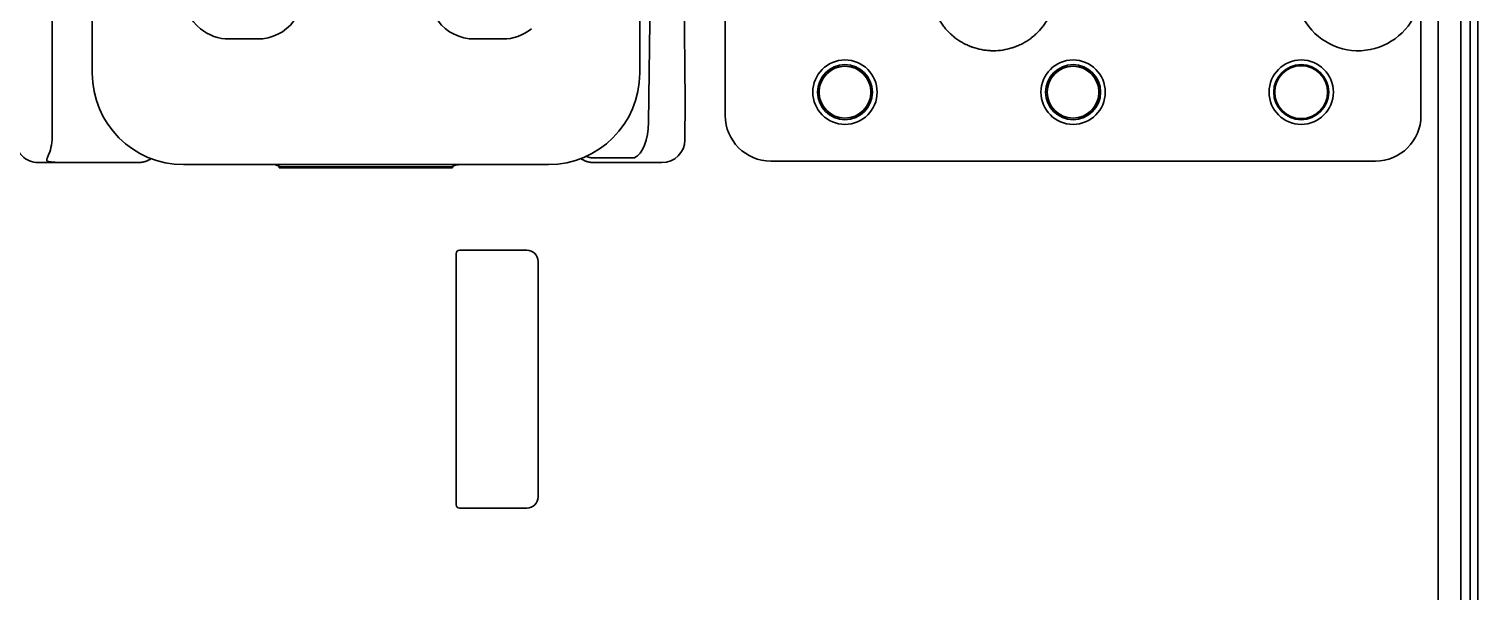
# Model space of a CAD drawing. Extents: x 5987 to 10491, y -672 to 3388.
# Drawn here: x 9107.5 to 9234.6, y 3126.1 to 3175.4 of the extents above; entities that cross this region are included whole.
import ezdxf

# ---------------------------------------------------------------- set-up
doc = ezdxf.new("R2010")
doc.units = 0
doc.header["$LTSCALE"] = 5
doc.layers.add('1', color=7, linetype='CONTINUOUS', true_color=0xffffff)

msp = doc.modelspace()

# ---------------------------------------------------------------- linework, layer by layer
at = {"layer": '1', "color": 7, "linetype": 'Continuous', "lineweight": 35}
for p, q in [((9233.07, 2431.53), (9233.07, 3251.53)), ((9234.57, 2759.23), (9234.57, 3250.73)), ((9233.89, 3247.73), (9233.89, 2760.23)), ((9168.57, 3244.83), (9168.57, 3167.83)), ((9229.57, 3167.83), (9229.57, 3244.83)), ((9231.07, 2544.79), (9231.07, 3205.47)), ((9109.57, 3193.52), (9109.57, 3166.2)), ((9113.07, 3171.53), (9113.07, 3193.53)), ((9161.07, 3193.53), (9161.07, 3171.53)), ((9161.84, 3167.22), (9162.13, 3191.16)), ((9164.8, 3191.1), (9165.07, 3169.05)), ((9125.07, 3174.53), (9127.57, 3174.53)), ((9146.57, 3174.53), (9149.07, 3174.53)), ((9165.03, 3165.65), (9165.07, 3169.06)), ((9165.03, 3165.65), (9165.03, 3165.66)), ((9108.34, 3163.71), (9117.13, 3163.71)), ((9157.01, 3163.71), (9157.26, 3163.71)), ((9157.02, 3164.12), (9160.34, 3164.12)), ((9157.26, 3163.71), (9163.02, 3163.71)), ((9172.57, 3163.83), (9225.57, 3163.83)), ((9153.07, 3163.53), (9121.07, 3163.53)), ((9129.09, 3163.53), (9129.57, 3163.33)), ((9129.47, 3163.23), (9129.47, 3163.37)), ((9144.67, 3163.23), (9129.47, 3163.23)), ((9129.57, 3163.33), (9129.57, 3163.23)), ((9129.57, 3163.33), (9144.57, 3163.33)), ((9144.57, 3163.33), (9144.98, 3163.49)), ((9144.57, 3163.23), (9144.57, 3163.33)), ((9144.67, 3163.37), (9144.67, 3163.23)), ((9145.27, 3156.03), (9151.17, 3156.03)), ((9144.97, 3133.73), (9144.97, 3155.73)), ((9152.17, 3155.03), (9152.17, 3134.43)), ((9151.17, 3133.43), (9145.27, 3133.43))]:
    msp.add_line(p, q, dxfattribs=at)
for centre, radius in [((9179.07, 3169.87), 2.82), ((9199.07, 3169.87), 2.82), ((9219.07, 3169.87), 2.82), ((9179.07, 3169.87), 2.41), ((9179.07, 3169.87), 2.27), ((9199.07, 3169.87), 2.41), ((9199.07, 3169.87), 2.27), ((9219.07, 3169.87), 2.41), ((9219.07, 3169.87), 2.32)]:
    msp.add_circle(centre, radius, dxfattribs=at)
for centre, radius, start, end in [((9224.07, 3179), 5.5, 201.107, 335.38), ((9121.07, 3171.53), 8, 180, 270), ((9153.07, 3171.53), 8, 270, 0), ((9145.27, 3155.73), 0.3, 90, 180), ((9151.17, 3155.03), 1, 0, 90), ((9151.17, 3134.43), 1, 270, 0), ((9145.27, 3133.73), 0.3, 180, 270)]:
    msp.add_arc(centre, radius, start, end, dxfattribs=at)
for centre, major_axis, ratio, start_param, end_param in [((9125.07, 3178.53), (2.83, 2.83), 0.999695, 2.356347, 3.251938), ((9125.07, 3178.53), (2.83, 2.83), 0.999695, 3.251938, 3.926839), ((9146.57, 3178.53), (2.83, 2.83), 0.999695, 3.006925, 3.926839), ((9149.07, 3178.53), (-2.83, 2.83), 0.999695, 2.356347, 3.031247), ((9164.7, 3199.75), (0.37, -30.69), 0.00052, 0.014008, 0.042602), ((9172.57, 3167.83), (2.83, 2.83), 0.999695, 2.356347, 3.926839), ((9225.57, 3167.83), (-2.83, 2.83), 0.999695, 2.356347, 3.926839), ((9108.82, 3166.2), (0, -2.18), 0.343251, 0.645348, 1.570796), ((9160.34, 3167.28), (0, -3.21), 0.466805, 0.198616, 1.553343), ((9108.35, 3165.67), (-1.98, -0.31), 0.977026, 6.122506, 7.694216), ((9163.03, 3165.67), (-1.98, -0.31), 0.977026, 1.411031, 2.980914), ((9117.13, 3165.71), (-1.49, -1.34), 0.998167, 1.277273, 1.427042), ((9157.02, 3165.71), (1.49, -1.34), 0.998167, 4.856139, 5.005887)]:
    msp.add_ellipse(centre, major_axis=major_axis, ratio=ratio, start_param=start_param, end_param=end_param, dxfattribs=at)
at = {"layer": '1', "color": 7, "linetype": 'Continuous', "lineweight": 35, "extrusion": (2.95823e-31, -1.17146e-15, -1)}
msp.add_ellipse((9127.57, 3178.53), major_axis=(-2.83, 2.83), ratio=0.999695, start_param=3.006925, end_param=3.926839, dxfattribs=at)
at = {"layer": '1', "color": 7, "linetype": 'Continuous', "lineweight": 35}
for points, knots in [([(9186.94, 3177.02), (9187.04, 3176.76), (9187.16, 3176.51), (9187.32, 3176.24), (9187.33, 3176.21), (9187.37, 3176.15), (9187.39, 3176.12), (9187.44, 3176.03), (9187.48, 3175.97), (9187.6, 3175.8), (9187.68, 3175.69), (9187.93, 3175.37), (9188.12, 3175.17), (9188.37, 3174.93), (9188.45, 3174.86), (9188.53, 3174.8), (9188.58, 3174.75), (9188.61, 3174.73), (9188.74, 3174.62), (9188.85, 3174.54), (9189.19, 3174.31), (9189.43, 3174.17), (9189.8, 3173.99), (9189.93, 3173.93), (9190.09, 3173.87), (9190.12, 3173.86), (9190.19, 3173.83), (9190.22, 3173.82), (9190.32, 3173.79), (9190.38, 3173.77), (9190.71, 3173.66), (9190.98, 3173.6), (9191.39, 3173.54), (9191.52, 3173.53), (9191.73, 3173.51), (9191.83, 3173.5), (9191.94, 3173.5), (9192.01, 3173.5), (9192.04, 3173.5), (9192.35, 3173.5), (9192.63, 3173.52), (9193.17, 3173.6), (9193.44, 3173.66), (9193.73, 3173.76), (9193.77, 3173.77), (9193.83, 3173.79), (9193.87, 3173.8), (9193.96, 3173.83), (9194.03, 3173.86), (9194.22, 3173.94), (9194.35, 3173.99), (9194.72, 3174.17), (9194.95, 3174.31), (9195.24, 3174.5), (9195.32, 3174.56), (9195.41, 3174.62), (9195.46, 3174.67), (9195.49, 3174.69), (9195.62, 3174.8), (9195.73, 3174.89), (9196.03, 3175.17), (9196.21, 3175.37), (9196.47, 3175.69), (9196.55, 3175.81), (9196.65, 3175.95), (9196.67, 3175.98), (9196.71, 3176.04), (9196.72, 3176.07), (9196.78, 3176.15), (9196.81, 3176.21), (9196.99, 3176.51), (9197.11, 3176.76), (9197.21, 3177.02)], [0, 0, 0, 0, 0.0625, 0.0625, 0.070313, 0.070313, 0.078125, 0.078125, 0.09375, 0.09375, 0.125, 0.125, 0.1875, 0.1875, 0.203125, 0.210938, 0.210938, 0.21875, 0.21875, 0.25, 0.25, 0.3125, 0.3125, 0.34375, 0.34375, 0.351563, 0.351563, 0.359375, 0.359375, 0.375, 0.375, 0.4375, 0.4375, 0.46875, 0.46875, 0.484375, 0.492188, 0.492188, 0.5, 0.5, 0.5625, 0.5625, 0.625, 0.625, 0.632812, 0.632812, 0.640625, 0.640625, 0.65625, 0.65625, 0.6875, 0.6875, 0.75, 0.75, 0.765625, 0.773437, 0.773437, 0.78125, 0.78125, 0.8125, 0.8125, 0.875, 0.875, 0.90625, 0.90625, 0.914062, 0.914062, 0.921875, 0.921875, 0.9375, 0.9375, 1, 1, 1, 1]), ([(9109.08, 3163.84), (9109.08, 3163.87), (9109.08, 3163.89), (9109.09, 3163.94), (9109.09, 3163.97), (9109.1, 3164.02), (9109.11, 3164.04), (9109.12, 3164.09), (9109.13, 3164.12), (9109.16, 3164.2), (9109.18, 3164.25), (9109.23, 3164.35), (9109.25, 3164.41), (9109.27, 3164.46)], [0, 0, 0, 0, 0.125, 0.125, 0.25, 0.25, 0.375, 0.375, 0.5, 0.5, 0.75, 0.75, 1, 1, 1, 1]), ([(9109.84, 3163.72), (9109.83, 3163.73), (9109.81, 3163.73), (9109.78, 3163.73), (9109.76, 3163.73), (9109.71, 3163.73), (9109.68, 3163.74), (9109.61, 3163.74), (9109.58, 3163.74), (9109.51, 3163.75), (9109.48, 3163.75), (9109.42, 3163.76), (9109.38, 3163.76), (9109.32, 3163.77), (9109.29, 3163.78), (9109.24, 3163.79), (9109.22, 3163.79), (9109.19, 3163.8), (9109.18, 3163.8), (9109.13, 3163.81), (9109.11, 3163.83), (9109.08, 3163.84)], [0, 0, 0, 0, 0.0625, 0.0625, 0.125, 0.125, 0.25, 0.25, 0.375, 0.375, 0.5, 0.5, 0.625, 0.625, 0.75, 0.75, 0.8125, 0.8125, 0.875, 0.875, 1, 1, 1, 1]), ([(9117.13, 3163.71), (9117.14, 3163.71), (9117.15, 3163.71), (9117.18, 3163.71), (9117.2, 3163.71), (9117.22, 3163.71), (9117.24, 3163.71), (9117.26, 3163.71), (9117.29, 3163.71), (9117.31, 3163.72), (9117.33, 3163.72), (9117.35, 3163.72), (9117.37, 3163.72), (9117.39, 3163.73), (9117.42, 3163.73), (9117.44, 3163.73), (9117.46, 3163.74), (9117.48, 3163.74), (9117.5, 3163.74), (9117.52, 3163.75), (9117.55, 3163.75), (9117.57, 3163.76), (9117.59, 3163.76), (9117.61, 3163.77), (9117.63, 3163.77), (9117.65, 3163.78), (9117.67, 3163.78), (9117.7, 3163.79), (9117.72, 3163.79), (9117.74, 3163.8), (9117.76, 3163.81), (9117.78, 3163.81), (9117.8, 3163.82), (9117.82, 3163.83), (9117.84, 3163.84), (9117.86, 3163.84), (9117.88, 3163.85), (9117.9, 3163.86), (9117.92, 3163.87), (9117.94, 3163.88), (9117.96, 3163.89), (9117.98, 3163.89), (9117.98, 3163.9)], [0, 0, 0, 0, 0.024913, 0.049823, 0.074731, 0.099637, 0.124542, 0.149446, 0.17435, 0.199254, 0.22416, 0.249067, 0.273976, 0.298889, 0.323805, 0.348725, 0.37365, 0.39858, 0.423516, 0.448458, 0.473408, 0.498365, 0.52333, 0.548304, 0.573288, 0.598282, 0.623286, 0.648301, 0.673328, 0.698368, 0.72342, 0.748486, 0.773565, 0.798659, 0.823768, 0.848893, 0.874034, 0.899192, 0.924367, 0.949559, 0.97477, 1, 1, 1, 1]), ([(9156.16, 3163.9), (9156.17, 3163.89), (9156.18, 3163.89), (9156.2, 3163.88), (9156.22, 3163.87), (9156.24, 3163.86), (9156.26, 3163.85), (9156.28, 3163.84), (9156.3, 3163.84), (9156.33, 3163.83), (9156.35, 3163.82), (9156.37, 3163.81), (9156.39, 3163.81), (9156.41, 3163.8), (9156.43, 3163.79), (9156.45, 3163.79), (9156.47, 3163.78), (9156.49, 3163.78), (9156.51, 3163.77), (9156.54, 3163.77), (9156.56, 3163.76), (9156.58, 3163.76), (9156.6, 3163.75), (9156.62, 3163.75), (9156.64, 3163.74), (9156.66, 3163.74), (9156.69, 3163.74), (9156.71, 3163.73), (9156.73, 3163.73), (9156.75, 3163.73), (9156.77, 3163.72), (9156.79, 3163.72), (9156.82, 3163.72), (9156.84, 3163.72), (9156.86, 3163.71), (9156.88, 3163.71), (9156.9, 3163.71), (9156.93, 3163.71), (9156.95, 3163.71), (9156.97, 3163.71), (9156.99, 3163.71), (9157.01, 3163.71), (9157.01, 3163.71)], [0, 0, 0, 0, 0.02523, 0.050441, 0.075634, 0.100809, 0.125967, 0.151108, 0.176232, 0.201342, 0.226436, 0.251516, 0.276581, 0.301633, 0.326673, 0.3517, 0.376715, 0.40172, 0.426713, 0.451697, 0.476671, 0.501637, 0.526594, 0.551543, 0.576486, 0.601422, 0.626352, 0.651276, 0.676196, 0.701112, 0.726025, 0.750934, 0.775841, 0.800747, 0.825651, 0.850555, 0.875459, 0.900363, 0.925269, 0.950177, 0.975087, 1, 1, 1, 1]), ([(9156.33, 3164.26), (9156.39, 3164.23), (9156.44, 3164.21), (9156.55, 3164.18), (9156.61, 3164.16), (9156.69, 3164.14), (9156.72, 3164.14), (9156.78, 3164.13), (9156.81, 3164.13), (9156.9, 3164.12), (9156.96, 3164.12), (9157.02, 3164.12)], [0, 0, 0, 0, 0.25, 0.25, 0.5, 0.5, 0.625, 0.625, 0.75, 0.75, 1, 1, 1, 1]), ([(9160.34, 3164.12), (9160.39, 3164.12), (9160.44, 3164.12), (9160.54, 3164.12), (9160.59, 3164.12), (9160.64, 3164.13)], [0, 0, 0, 0, 0.5, 0.5, 1, 1, 1, 1]), ([(9144.98, 3163.49), (9144.98, 3163.5), (9144.99, 3163.5), (9145.02, 3163.5), (9145.03, 3163.5), (9145.05, 3163.51), (9145.06, 3163.51), (9145.09, 3163.51), (9145.1, 3163.51), (9145.13, 3163.51), (9145.14, 3163.51), (9145.17, 3163.51), (9145.18, 3163.51), (9145.2, 3163.52), (9145.21, 3163.52), (9145.22, 3163.52)], [0, 0, 0, 0, 0.25, 0.25, 0.375, 0.375, 0.5, 0.5, 0.625, 0.625, 0.75, 0.75, 0.875, 0.875, 1, 1, 1, 1])]:
    msp.add_open_spline(points, degree=3, knots=knots, dxfattribs=at)

doc.saveas('drawing.dxf')
